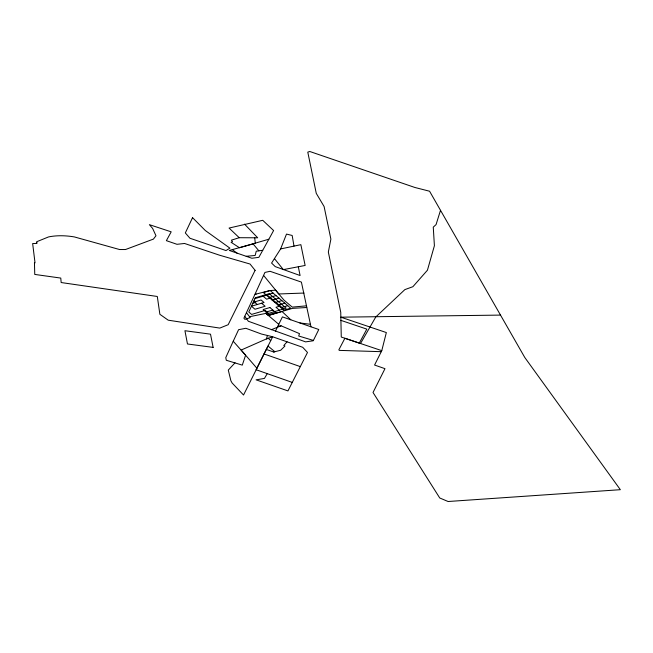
<?xml version="1.0" encoding="UTF-8"?>
<svg xmlns="http://www.w3.org/2000/svg" width="653" height="653" viewBox="0 0 653 653"><rect width="100%" height="100%" fill="white"/><g stroke="black" fill="none" stroke-linecap="round" stroke-linejoin="round"><path stroke-width="0.98" d="M381.776 350.653L386.347 332.557L340.842 317.178L340.752 312.297L328.337 252.034L330.883 239.129L324.1 206.511L316.264 193.353L307.783 152.133L309.8 151.496L414.884 187.476L429.576 191.223L524.775 357.469L620.35 489.693L448.089 501.504L439.738 497.978L373.026 392.486L384.976 368.676L374.569 365.035L381.776 350.653L344.89 338.262L338.842 349.837L339.307 350.383L381.262 351.681M235.031 362.799L228.289 370.096L230.901 380.813L232.117 382.993L243.536 395.016L272.668 336.777L267.461 335.471L266.375 338.931L272.668 336.777L302.731 347.306L307.498 352.465L287.949 390.91L256.107 379.842L264.432 378.422L267.248 373.638M440.514 210.323L436.057 224.608L433.265 227.146L434.4 245.724L427.437 270.211L412.884 286.708L404.86 289.614L375.761 316.999L360.513 343.511L341.266 337.046L340.842 317.178L500.508 315.097M298.323 266.759L300.078 275.525L275.231 266.604L271.583 263.061L280.619 248.932L286.504 234.092L292.169 235.464L294.005 246.116M256.164 294.062L255.037 294.16L264.93 272.432L270.056 271.297L301.4 282.096L310.967 326.802L318.786 329.496L313.22 340.784L305.596 341.878L248.36 321.26L244.777 316.264L254.931 294.381L269.918 290.544L275.599 290.21L284.079 300.2L292.25 307.098L306.428 305.849M233.235 341.233L225.775 357.624L226.305 360.268L242.287 365.133L245.61 355.216L233.235 341.233L238.59 329.683L245.863 328.288L261.478 334.042L267.461 335.471M244.777 316.264L243.896 318.182L244.932 319.39L250.246 317.587L246.442 312.656M275.395 331.283L282.406 316.885L310.967 326.802M292.332 382.438L256.098 369.729L267.983 346.025L274.856 351.714L273.672 352.008L266.293 349.412M359.313 343.103L366.815 329.12L340.915 320.37M268.865 239.21L258.857 257.331L251.878 258.253L229.293 250.45L255.282 243.3L254.719 237.782L239.227 237.708L231.431 240.149L232.541 241.692L231.08 242.279L239.455 247.74L268.865 239.21L273.607 230.533L262.735 220.314L229.064 228.06L239.227 237.708M287.059 341.821L283.802 345.502L284.945 346.008L280.668 350.261L273.672 352.008M313.399 340.433L298.699 336.001L299.49 333.626L281.092 325.806L279.77 326.353L278.309 325.3M281.092 325.806L271.313 329.716M266.293 295.058L273.06 293.058M254.988 298.601L267.15 295.009L283.639 308.934M269.224 297.58L275.99 295.58M252.833 303.245L255.764 302.38L253.952 300.829M270.66 297.98L266.587 299.18L263.118 296.201M272.162 300.102L278.929 298.103M275.101 302.625L281.867 300.633M278.031 305.155L284.798 303.155M280.186 306.02L275.982 307.261L279.386 310.191M266.081 312.069L272.848 310.077M280.97 307.677L287.736 305.677M249.536 316.721L265.926 313.383L268.375 315.481L292.405 308.379L306.747 307.498M268.375 315.481L281.998 311.465L290.822 319.807M280.619 248.932L300.862 244.671L305.139 265.461L283.345 269.616L274.578 258.784M262.735 250.303L256.262 251.193L255.143 255.47L246.214 256.294M303.996 293.05L278.79 293.972L263.583 275.411M254.719 237.782L257.69 237.798L244.524 224.134M299.898 322.957L310.428 324.296M264.024 353.959L300.421 366.643M232.354 249.715L237.096 253.144M265.926 313.383L278.782 324.329M261.6 303.221L265.126 306.249L254.972 309.244L251.454 306.216L264.041 302.502L261.102 299.98L254.335 301.972L257.274 304.502M270.734 340.597L268.171 338.148L241.153 350.057L256.866 368.194M253.135 243.944L258.866 250.834M255.388 297.744L248.769 311.987L251.601 314.42L265.191 310.412L268.636 313.367L286.153 308.192L269.24 293.654L255.388 297.744M192.545 217.661L185.321 232.941L189.958 238.255L225.987 250.556L229.913 248.164L205.311 230.517L192.545 217.661M255.111 270.334L228.175 324.704L219.8 328.092L168.213 320.182L159.871 314.297L157.308 296.478L61.162 282.537L60.77 278.08L34.756 274.423L34.454 262.8L35.025 262.881L32.65 243.553L36.674 243.43L36.47 243.047L37.139 243.055L36.633 241.765L48.502 236.941A50.412 27.238 16.2 0 1 74.36 236.925L119.564 249.528L125.507 249.528L153.406 239.104L155.977 235.749L152.631 228.444L149.382 224.656L171.192 231.839L166.376 240.663L176.987 244.304L184.554 243.471L219.522 255.192L250.042 264.032L255.111 270.334M270.122 290.536L263.355 292.536L283.9 310.199L290.667 308.2L270.122 290.536M269.909 307.547L263.143 309.546L269.012 314.599L275.778 312.599L269.909 307.547M213.131 347.396L187.468 343.984L184.93 330.72L210.511 334.165L213.131 347.396"/></g></svg>
